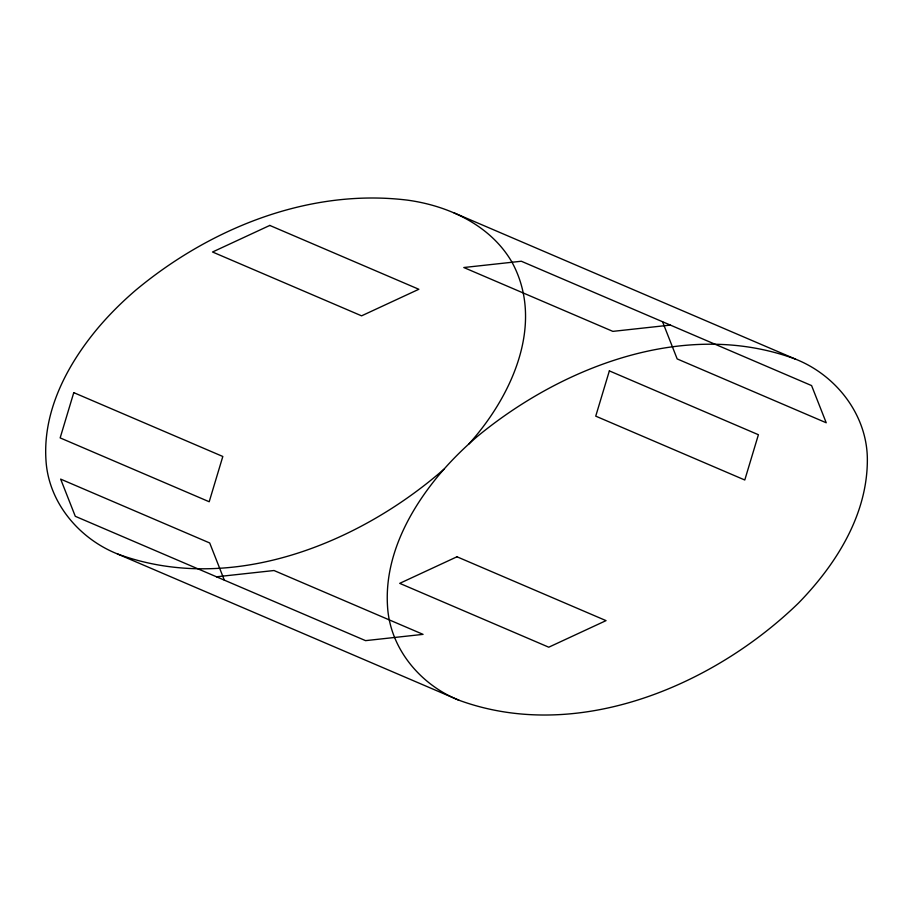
<?xml version="1.0" encoding="UTF-8"?>
<svg xmlns="http://www.w3.org/2000/svg" width="913" height="913" viewBox="0 0 913 913"><rect width="100%" height="100%" fill="white"/><g stroke="black" fill="none" stroke-linecap="round" stroke-linejoin="round"><path stroke-width="1.37" d="M468.677 444.209C511.6 396.744 545.563 323.487 511.851 261.963C490.372 225.1 448.58 205.813 407.655 200.164C309.621 188.067 210.504 227.976 135.911 290.037A592.115 362.906 7.1 0 0 97.782 328.235C67.22 364.789 42.854 410.85 45.947 459.787C48.229 502.116 78.826 538.533 117.423 553.929L458.988 700.237C576.925 743.387 712.642 686.359 798.521 603.048C835.657 564.942 866.939 515.777 867.35 460.962C867.909 415.86 836.707 375.414 795.531 359.14L453.966 212.82M443.901 469.282C357.816 544.502 229.95 595.436 117.423 553.929M670.359 325.096L612.851 331.373L463.804 267.52L521.312 261.244L811.589 385.583L826.219 422.765L677.172 358.923L662.541 321.741M216.507 576.799L274.014 570.522L423.061 634.364L365.554 640.641L75.288 516.302L60.657 479.12L209.705 542.973L224.336 580.154M795.531 359.14C686.45 318.648 563.104 365.896 477.476 436.346A592.115 362.906 7.1 0 0 439.347 474.555C408.784 511.097 384.43 557.158 387.511 606.095C389.794 648.435 420.391 684.841 458.988 700.237M73.77 392.636L60.155 437.898L209.203 501.751L222.818 456.477L73.77 392.636M609.359 370.883L595.733 416.145L744.78 479.998L758.406 434.725L609.359 370.883M269.792 225.431L212.535 251.999L361.582 315.841L418.839 289.273L269.792 225.431M456.979 556.782L399.723 583.35L548.759 647.203L606.027 620.623L456.979 556.782"/></g></svg>
